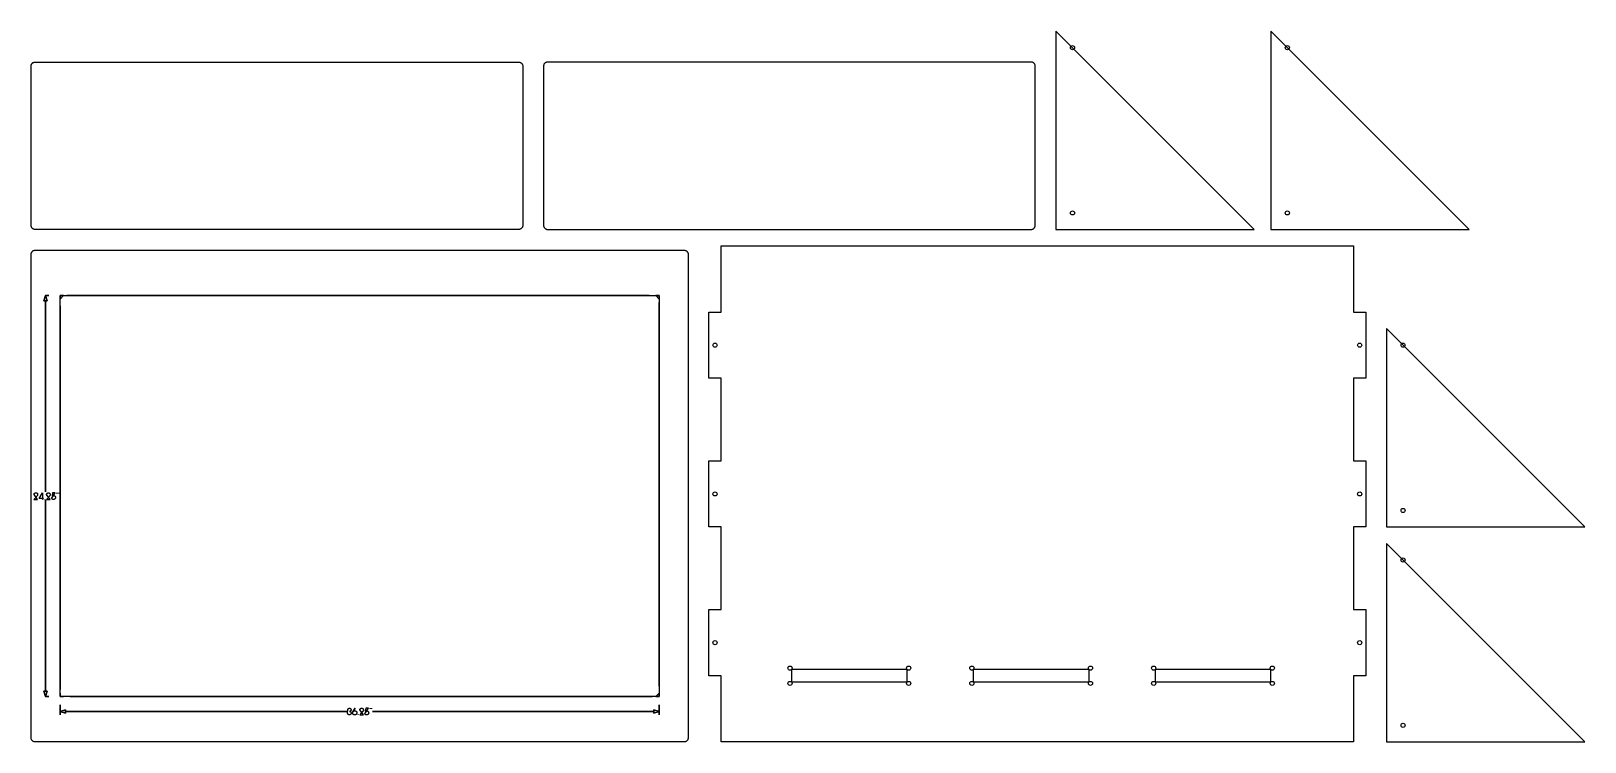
# Model space of a CAD drawing. Header units: metres. Extents: x 0 to 94, y 0 to 43.
import ezdxf

# ---------------------------------------------------------------- set-up
doc = ezdxf.new("R2010")
doc.units = ezdxf.units.M
for name, color, linetype in [('CUT_BORDERS', 7, 'Continuous'), ('CUT_HOLES', 1, 'Continuous'), ('REFERENCE', 9, 'Continuous')]:
    doc.layers.add(name, color=color, linetype=linetype)

msp = doc.modelspace()

# ---------------------------------------------------------------- linework, layer by layer
at = {"layer": 'CUT_BORDERS'}
for points in [[(62, 31), (74, 31), (62, 43), (62, 31)], [(75, 31), (87, 31), (75, 43), (75, 31)], [(29.748, 40.873), (29.748, 31.252), (29.746, 31.226), (29.743, 31.201), (29.736, 31.177), (29.728, 31.153), (29.717, 31.131), (29.704, 31.11), (29.689, 31.09), (29.672, 31.072), (29.654, 31.056), (29.634, 31.042), (29.613, 31.029), (29.591, 31.019), (29.567, 31.01), (29.543, 31.004), (29.517, 31.001), (29.491, 31), (0.25, 31), (0.223, 31.001), (0.198, 31.005), (0.173, 31.012), (0.149, 31.021), (0.127, 31.032), (0.105, 31.046), (0.086, 31.061), (0.068, 31.078), (0.051, 31.097), (0.037, 31.117), (0.025, 31.139), (0.014, 31.162), (0.006, 31.186), (0.001, 31.211), (-0.002, 31.237), (-0.002, 31.264), (-0.002, 40.873), (-0.001, 40.899), (0.003, 40.924), (0.009, 40.949), (0.018, 40.972), (0.029, 40.994), (0.042, 41.015), (0.057, 41.035), (0.073, 41.053), (0.092, 41.069), (0.112, 41.084), (0.133, 41.096), (0.155, 41.107), (0.179, 41.115), (0.204, 41.121), (0.229, 41.124), (0.255, 41.125), (29.489, 41.125), (29.515, 41.124), (29.541, 41.121), (29.565, 41.115), (29.589, 41.107), (29.612, 41.097), (29.633, 41.084), (29.653, 41.07), (29.671, 41.053), (29.688, 41.035), (29.703, 41.016), (29.716, 40.995), (29.727, 40.972), (29.736, 40.949), (29.742, 40.924), (29.746, 40.899), (29.748, 40.873)], [(31.25, 31), (60.495, 31), (60.521, 31.001), (60.546, 31.005), (60.57, 31.011), (60.593, 31.02), (60.615, 31.03), (60.636, 31.043), (60.656, 31.057), (60.673, 31.074), (60.69, 31.091), (60.704, 31.111), (60.717, 31.132), (60.728, 31.154), (60.736, 31.177), (60.742, 31.201), (60.746, 31.226), (60.748, 31.251), (60.748, 40.873), (60.746, 40.898), (60.743, 40.923), (60.736, 40.947), (60.728, 40.971), (60.717, 40.993), (60.705, 41.013), (60.69, 41.033), (60.674, 41.051), (60.656, 41.067), (60.637, 41.082), (60.616, 41.094), (60.594, 41.105), (60.571, 41.113), (60.547, 41.12), (60.522, 41.124), (60.496, 41.125), (31.25, 41.125), (31.224, 41.124), (31.199, 41.12), (31.175, 41.114), (31.151, 41.105), (31.129, 41.094), (31.108, 41.082), (31.089, 41.067), (31.071, 41.051), (31.055, 41.032), (31.04, 41.013), (31.027, 40.992), (31.017, 40.97), (31.008, 40.946), (31.002, 40.922), (30.999, 40.897), (30.998, 40.871), (30.998, 31.253), (30.999, 31.227), (31.003, 31.202), (31.009, 31.178), (31.018, 31.154), (31.028, 31.132), (31.041, 31.112), (31.055, 31.092), (31.072, 31.074), (31.09, 31.058), (31.109, 31.043), (31.13, 31.031), (31.152, 31.02), (31.175, 31.012), (31.199, 31.005), (31.224, 31.001), (31.25, 31)], [(0.249, 29.748), (39.498, 29.748), (39.524, 29.746), (39.55, 29.742), (39.575, 29.736), (39.599, 29.727), (39.621, 29.715), (39.642, 29.702), (39.662, 29.687), (39.68, 29.67), (39.697, 29.651), (39.711, 29.631), (39.723, 29.609), (39.734, 29.586), (39.741, 29.562), (39.747, 29.537), (39.75, 29.511), (39.75, 29.484), (39.75, 0.25), (39.749, 0.225), (39.745, 0.2), (39.739, 0.176), (39.731, 0.154), (39.721, 0.132), (39.708, 0.111), (39.694, 0.092), (39.679, 0.074), (39.661, 0.058), (39.642, 0.043), (39.622, 0.03), (39.601, 0.02), (39.578, 0.011), (39.555, 0.004), (39.53, 0), (39.505, -0.002), (0.252, -0.002), (0.227, -0.001), (0.201, 0.003), (0.177, 0.009), (0.154, 0.017), (0.132, 0.028), (0.111, 0.041), (0.092, 0.055), (0.074, 0.072), (0.057, 0.09), (0.043, 0.109), (0.03, 0.13), (0.02, 0.152), (0.011, 0.176), (0.005, 0.2), (0.001, 0.225), (0, 0.251), (0, 29.495), (0.001, 29.521), (0.005, 29.546), (0.011, 29.57), (0.019, 29.593), (0.03, 29.615), (0.042, 29.635), (0.057, 29.655), (0.073, 29.673), (0.09, 29.689), (0.11, 29.703), (0.13, 29.716), (0.152, 29.727), (0.175, 29.736), (0.199, 29.742), (0.223, 29.746), (0.249, 29.748)], [(41.75, 0), (41.75, 4), (41, 4), (41, 8), (41.75, 8), (41.75, 13), (41, 13), (41, 17), (41.75, 17), (41.75, 22), (41, 22), (41, 26), (41.75, 26), (41.75, 30), (80, 30), (80, 26), (80.75, 26), (80.75, 22), (80, 22), (80, 17), (80.75, 17), (80.75, 13), (80, 13), (80, 8), (80.75, 8), (80.75, 4), (80, 4), (80, 0), (41.75, 0)], [(1.75, 26.998), (38, 26.998), (38, 2.748), (1.75, 2.748), (1.75, 26.998)], [(82, 13), (94, 13), (82, 25), (82, 13)], [(82, 0), (94, 0), (82, 12), (82, 0)]]:
    msp.add_lwpolyline(points, close=True, dxfattribs=at)
at = {"layer": 'CUT_HOLES'}
for points in [[(1.958, 26.998), (1.75, 26.998), (1.75, 26.789)], [(1.75, 26.371), (1.75, 3.165)], [(37.38, 26.998), (2.164, 26.998)], [(38, 26.789), (38, 26.998), (37.792, 26.998)], [(38, 3.374), (38, 26.58)], [(46, 3.625), (53, 3.625), (53, 4.375), (46, 4.375), (46, 3.625)], [(57, 3.625), (64, 3.625), (64, 4.375), (57, 4.375), (57, 3.625)], [(68, 3.625), (75, 3.625), (75, 4.375), (68, 4.375), (68, 3.625)], [(1.75, 2.956), (1.75, 2.748)], [(37.792, 2.748), (38, 2.748), (38, 2.956)], [(1.75, 2.748), (1.958, 2.748)], [(2.37, 2.748), (37.586, 2.748)]]:
    msp.add_lwpolyline(points, close=True, dxfattribs=at)
for centre in [(63, 42), (76, 42), (63, 32), (76, 32), (41.375, 24), (80.375, 24), (83, 24), (41.375, 15), (80.375, 15), (83, 14), (83, 11), (41.375, 6), (80.375, 6), (45.912, 4.463), (53.088, 4.463), (56.912, 4.463), (64.088, 4.463), (67.912, 4.463), (75.088, 4.463), (45.912, 3.537), (53.088, 3.537), (56.912, 3.537), (64.088, 3.537), (67.912, 3.537), (75.088, 3.537), (83, 1)]:
    msp.add_circle(centre, 0.125, dxfattribs=at)
at = {"layer": 'REFERENCE'}
for points in [[(0.866, 26.996), (0.766, 26.672)], [(0.766, 26.672), (0.966, 26.672)], [(0.866, 26.996), (1.066, 26.996)], [(0.966, 26.672), (0.866, 26.996)], [(0.866, 26.672), (0.866, 15.121)], [(0.177, 14.963), (0.177, 14.968), (0.178, 14.973), (0.178, 14.979), (0.179, 14.984), (0.181, 14.989), (0.182, 14.994), (0.184, 14.999), (0.186, 15.004), (0.188, 15.009), (0.19, 15.013), (0.193, 15.018), (0.196, 15.022), (0.199, 15.027), (0.202, 15.031), (0.206, 15.035), (0.21, 15.038), (0.214, 15.042), (0.218, 15.046), (0.222, 15.049), (0.226, 15.052), (0.231, 15.055), (0.235, 15.057), (0.24, 15.06), (0.245, 15.062), (0.25, 15.063), (0.255, 15.065), (0.26, 15.066), (0.265, 15.068), (0.27, 15.068), (0.276, 15.069), (0.281, 15.069), (0.286, 15.069), (0.291, 15.069), (0.297, 15.069), (0.302, 15.069), (0.307, 15.068), (0.312, 15.067), (0.317, 15.065), (0.322, 15.064), (0.327, 15.062), (0.332, 15.06), (0.337, 15.058), (0.341, 15.055), (0.346, 15.052), (0.35, 15.049), (0.354, 15.046), (0.358, 15.043), (0.362, 15.039), (0.366, 15.035), (0.369, 15.031), (0.373, 15.027), (0.376, 15.022), (0.379, 15.018), (0.381, 15.013), (0.384, 15.008), (0.386, 15.004), (0.388, 14.999), (0.389, 14.993), (0.391, 14.988), (0.392, 14.983), (0.393, 14.978), (0.393, 14.972), (0.394, 14.967), (0.394, 14.962), (0.394, 14.957), (0.393, 14.952), (0.393, 14.947), (0.392, 14.942), (0.391, 14.938), (0.39, 14.933), (0.389, 14.928), (0.387, 14.924), (0.385, 14.919), (0.383, 14.915), (0.381, 14.91), (0.379, 14.906), (0.376, 14.902), (0.373, 14.898), (0.37, 14.894), (0.367, 14.891), (0.173, 14.665), (0.393, 14.665)], [(0.756, 14.733), (0.482, 14.733), (0.696, 15.067), (0.696, 14.665)], [(0.936, 14.963), (0.936, 14.968), (0.937, 14.973), (0.938, 14.979), (0.938, 14.984), (0.94, 14.989), (0.941, 14.994), (0.943, 14.999), (0.945, 15.004), (0.947, 15.009), (0.949, 15.013), (0.952, 15.018), (0.955, 15.022), (0.958, 15.027), (0.962, 15.031), (0.965, 15.035), (0.969, 15.038), (0.973, 15.042), (0.977, 15.046), (0.981, 15.049), (0.985, 15.052), (0.99, 15.055), (0.994, 15.057), (0.999, 15.06), (1.004, 15.062), (1.009, 15.063), (1.014, 15.065), (1.019, 15.066), (1.024, 15.068), (1.029, 15.068), (1.035, 15.069), (1.04, 15.069), (1.045, 15.069), (1.051, 15.069), (1.056, 15.069), (1.061, 15.069), (1.066, 15.068), (1.071, 15.067), (1.076, 15.065), (1.081, 15.064), (1.086, 15.062), (1.091, 15.06), (1.096, 15.058), (1.1, 15.055), (1.105, 15.052), (1.109, 15.049), (1.113, 15.046), (1.117, 15.043), (1.121, 15.039), (1.125, 15.035), (1.129, 15.031), (1.132, 15.027), (1.135, 15.022), (1.138, 15.018), (1.14, 15.013), (1.143, 15.008), (1.145, 15.004), (1.147, 14.999), (1.148, 14.993), (1.15, 14.988), (1.151, 14.983), (1.152, 14.978), (1.152, 14.972), (1.153, 14.967), (1.153, 14.962), (1.153, 14.957), (1.152, 14.952), (1.152, 14.947), (1.151, 14.942), (1.15, 14.938), (1.149, 14.933), (1.148, 14.928), (1.146, 14.924), (1.144, 14.919), (1.142, 14.915), (1.14, 14.91), (1.138, 14.906), (1.135, 14.902), (1.132, 14.898), (1.129, 14.894), (1.126, 14.891), (0.932, 14.665), (1.152, 14.665)], [(1.456, 15.066), (1.3, 15.066), (1.266, 14.879), (1.27, 14.883), (1.274, 14.886), (1.278, 14.889), (1.283, 14.892), (1.288, 14.895), (1.292, 14.898), (1.297, 14.9), (1.302, 14.902), (1.308, 14.904), (1.313, 14.905), (1.318, 14.906), (1.323, 14.907), (1.329, 14.908), (1.334, 14.909), (1.34, 14.909), (1.345, 14.909), (1.351, 14.909), (1.358, 14.908), (1.364, 14.908), (1.37, 14.907), (1.376, 14.905), (1.382, 14.904), (1.388, 14.902), (1.394, 14.9), (1.4, 14.897), (1.405, 14.894), (1.411, 14.891), (1.416, 14.888), (1.421, 14.884), (1.426, 14.88), (1.431, 14.876), (1.435, 14.872), (1.439, 14.867), (1.443, 14.863), (1.447, 14.858), (1.45, 14.853), (1.454, 14.848), (1.456, 14.843), (1.459, 14.837), (1.462, 14.832), (1.464, 14.826), (1.465, 14.821), (1.467, 14.815), (1.468, 14.809), (1.469, 14.803), (1.47, 14.797), (1.47, 14.791), (1.47, 14.785), (1.47, 14.779), (1.47, 14.773), (1.469, 14.767), (1.468, 14.761), (1.467, 14.756), (1.465, 14.75), (1.463, 14.745), (1.461, 14.739), (1.459, 14.734), (1.456, 14.728), (1.453, 14.723), (1.45, 14.718), (1.446, 14.714), (1.443, 14.709), (1.439, 14.705), (1.435, 14.7), (1.43, 14.696), (1.425, 14.692), (1.421, 14.688), (1.416, 14.684), (1.41, 14.681), (1.405, 14.677), (1.399, 14.675), (1.394, 14.672), (1.388, 14.67), (1.382, 14.668), (1.376, 14.666), (1.37, 14.665), (1.364, 14.664), (1.357, 14.663), (1.351, 14.662), (1.345, 14.662), (1.337, 14.662), (1.329, 14.663), (1.321, 14.664), (1.313, 14.665), (1.306, 14.667), (1.299, 14.67), (1.291, 14.673), (1.285, 14.676), (1.278, 14.68), (1.272, 14.685), (1.265, 14.69), (1.26, 14.695), (1.254, 14.701), (1.249, 14.707), (1.245, 14.713), (1.241, 14.72)], [(1.558, 15.067), (1.558, 15.027)], [(1.649, 15.067), (1.649, 15.027)], [(0.844, 14.688), (0.844, 14.665)], [(0.866, 14.614), (0.866, 3.069)], [(0.966, 3.069), (0.766, 3.069)], [(0.766, 3.069), (0.866, 2.746)], [(0.866, 2.746), (0.966, 3.069)], [(0.866, 2.746), (1.066, 2.746)], [(1.75, 2.248), (1.75, 1.642)], [(2.074, 1.942), (1.75, 1.842)], [(2.074, 1.742), (2.074, 1.942)], [(19.162, 1.967), (19.163, 1.971), (19.164, 1.974), (19.165, 1.977), (19.166, 1.98), (19.167, 1.983), (19.169, 1.986), (19.171, 1.989), (19.172, 1.992), (19.174, 1.995), (19.176, 1.998), (19.178, 2.001), (19.18, 2.003), (19.182, 2.006), (19.185, 2.008), (19.187, 2.011), (19.19, 2.013), (19.193, 2.016), (19.197, 2.019), (19.2, 2.022), (19.204, 2.025), (19.208, 2.027), (19.212, 2.029), (19.216, 2.031), (19.22, 2.033), (19.225, 2.035), (19.229, 2.036), (19.233, 2.037), (19.238, 2.038), (19.243, 2.039), (19.247, 2.04), (19.252, 2.04), (19.257, 2.04), (19.261, 2.04), (19.266, 2.039), (19.271, 2.039), (19.276, 2.038), (19.281, 2.037), (19.286, 2.036), (19.29, 2.035), (19.295, 2.033), (19.299, 2.031), (19.304, 2.029), (19.308, 2.027), (19.312, 2.024), (19.316, 2.021), (19.32, 2.018), (19.324, 2.015), (19.327, 2.012), (19.331, 2.008), (19.334, 2.005), (19.337, 2.001), (19.339, 1.997), (19.342, 1.993), (19.344, 1.989), (19.346, 1.985), (19.348, 1.981), (19.35, 1.976), (19.351, 1.972), (19.352, 1.967), (19.353, 1.963), (19.354, 1.958), (19.354, 1.953), (19.355, 1.949), (19.355, 1.944), (19.355, 1.939), (19.354, 1.934), (19.354, 1.929), (19.353, 1.925), (19.352, 1.92), (19.351, 1.915), (19.349, 1.911), (19.348, 1.906), (19.346, 1.902), (19.344, 1.897), (19.341, 1.893), (19.339, 1.889), (19.336, 1.885), (19.333, 1.881), (19.33, 1.878), (19.326, 1.874), (19.323, 1.871), (19.319, 1.867), (19.316, 1.865), (19.312, 1.862), (19.308, 1.859), (19.304, 1.857), (19.3, 1.855), (19.295, 1.853), (19.291, 1.851), (19.286, 1.85), (19.282, 1.849), (19.277, 1.848), (19.273, 1.847), (19.268, 1.846), (19.263, 1.846), (19.258, 1.846), (19.263, 1.846), (19.269, 1.846), (19.274, 1.845), (19.279, 1.844), (19.284, 1.843), (19.288, 1.841), (19.293, 1.84), (19.298, 1.838), (19.303, 1.836), (19.307, 1.834), (19.311, 1.831), (19.316, 1.828), (19.32, 1.825), (19.324, 1.822), (19.328, 1.819), (19.331, 1.815), (19.335, 1.811), (19.339, 1.807), (19.342, 1.803), (19.345, 1.799), (19.348, 1.794), (19.351, 1.79), (19.353, 1.785), (19.355, 1.78), (19.357, 1.775), (19.359, 1.77), (19.36, 1.765), (19.361, 1.76), (19.362, 1.755), (19.363, 1.749), (19.363, 1.744), (19.363, 1.739), (19.363, 1.733), (19.363, 1.728), (19.362, 1.723), (19.361, 1.718), (19.36, 1.713), (19.359, 1.707), (19.357, 1.702), (19.355, 1.698), (19.353, 1.693), (19.35, 1.688), (19.348, 1.684), (19.345, 1.679), (19.342, 1.675), (19.338, 1.671), (19.335, 1.667), (19.331, 1.663), (19.327, 1.659), (19.323, 1.656), (19.319, 1.653), (19.314, 1.65), (19.31, 1.647), (19.305, 1.644), (19.301, 1.642), (19.296, 1.64), (19.291, 1.638), (19.286, 1.636), (19.281, 1.635), (19.276, 1.634), (19.27, 1.633), (19.265, 1.632), (19.26, 1.632), (19.254, 1.632), (19.249, 1.632), (19.244, 1.632), (19.238, 1.633), (19.233, 1.634), (19.228, 1.635), (19.223, 1.636), (19.218, 1.638), (19.213, 1.64), (19.208, 1.642), (19.203, 1.644), (19.198, 1.647), (19.194, 1.65), (19.19, 1.653), (19.185, 1.656), (19.181, 1.66), (19.177, 1.663), (19.175, 1.666), (19.172, 1.669), (19.17, 1.673), (19.167, 1.676), (19.165, 1.679), (19.163, 1.682), (19.161, 1.686), (19.159, 1.689), (19.158, 1.693), (19.156, 1.697), (19.155, 1.7), (19.153, 1.704), (19.152, 1.708), (19.151, 1.712), (19.15, 1.716), (19.15, 1.72)], [(19.472, 1.826), (19.476, 1.833), (19.481, 1.839), (19.486, 1.846), (19.492, 1.851), (19.498, 1.857), (19.504, 1.862), (19.511, 1.866), (19.518, 1.87), (19.525, 1.874), (19.532, 1.877), (19.54, 1.88), (19.548, 1.882), (19.556, 1.883), (19.564, 1.884), (19.572, 1.885), (19.58, 1.885), (19.586, 1.885), (19.593, 1.884), (19.599, 1.884), (19.605, 1.882), (19.611, 1.881), (19.617, 1.879), (19.623, 1.877), (19.629, 1.875), (19.634, 1.873), (19.64, 1.87), (19.645, 1.867), (19.651, 1.863), (19.656, 1.859), (19.66, 1.856), (19.665, 1.851), (19.67, 1.847), (19.674, 1.842), (19.678, 1.838), (19.682, 1.833), (19.686, 1.827), (19.689, 1.822), (19.692, 1.817), (19.695, 1.811), (19.697, 1.805), (19.7, 1.799), (19.702, 1.793), (19.703, 1.787), (19.705, 1.781), (19.706, 1.775), (19.706, 1.769), (19.707, 1.762), (19.707, 1.756), (19.707, 1.75), (19.706, 1.743), (19.705, 1.737), (19.704, 1.731), (19.703, 1.725), (19.701, 1.719), (19.699, 1.713), (19.697, 1.707), (19.694, 1.701), (19.691, 1.696), (19.688, 1.69), (19.685, 1.685), (19.681, 1.68), (19.677, 1.675), (19.673, 1.671), (19.668, 1.666), (19.664, 1.662), (19.659, 1.657), (19.654, 1.653), (19.649, 1.65), (19.644, 1.646), (19.639, 1.643), (19.633, 1.64), (19.628, 1.638), (19.622, 1.635), (19.616, 1.633), (19.61, 1.632), (19.604, 1.63), (19.598, 1.629), (19.592, 1.629), (19.586, 1.628), (19.579, 1.628), (19.573, 1.628), (19.567, 1.628), (19.56, 1.629), (19.554, 1.63), (19.548, 1.632), (19.542, 1.633), (19.536, 1.635), (19.53, 1.638), (19.524, 1.64), (19.519, 1.643), (19.513, 1.646), (19.508, 1.65), (19.503, 1.654), (19.498, 1.658), (19.493, 1.662), (19.489, 1.666), (19.484, 1.671), (19.48, 1.676), (19.476, 1.681), (19.473, 1.686), (19.469, 1.691), (19.466, 1.696), (19.463, 1.702), (19.461, 1.708), (19.459, 1.713), (19.457, 1.719), (19.455, 1.725), (19.454, 1.732), (19.453, 1.738), (19.452, 1.744), (19.452, 1.75), (19.451, 1.757), (19.452, 1.761), (19.452, 1.766), (19.452, 1.77), (19.453, 1.775), (19.453, 1.779), (19.454, 1.784), (19.455, 1.788), (19.457, 1.793), (19.458, 1.797), (19.459, 1.801), (19.461, 1.806), (19.463, 1.81), (19.465, 1.814), (19.467, 1.818), (19.469, 1.822), (19.472, 1.826), (19.606, 2.036)], [(19.887, 1.933), (19.888, 1.938), (19.888, 1.944), (19.889, 1.949), (19.89, 1.954), (19.891, 1.959), (19.892, 1.964), (19.894, 1.969), (19.896, 1.974), (19.898, 1.979), (19.9, 1.984), (19.903, 1.988), (19.906, 1.993), (19.909, 1.997), (19.913, 2.001), (19.916, 2.005), (19.92, 2.009), (19.924, 2.012), (19.928, 2.016), (19.932, 2.019), (19.936, 2.022), (19.941, 2.025), (19.946, 2.027), (19.95, 2.03), (19.955, 2.032), (19.96, 2.034), (19.965, 2.035), (19.97, 2.037), (19.975, 2.038), (19.98, 2.039), (19.986, 2.039), (19.991, 2.04), (19.996, 2.04), (20.002, 2.04), (20.007, 2.039), (20.012, 2.039), (20.017, 2.038), (20.022, 2.037), (20.028, 2.036), (20.033, 2.034), (20.037, 2.032), (20.042, 2.03), (20.047, 2.028), (20.052, 2.025), (20.056, 2.023), (20.06, 2.02), (20.064, 2.016), (20.068, 2.013), (20.072, 2.009), (20.076, 2.005), (20.08, 2.001), (20.083, 1.997), (20.086, 1.993), (20.089, 1.988), (20.091, 1.984), (20.094, 1.979), (20.096, 1.974), (20.098, 1.969), (20.1, 1.964), (20.101, 1.959), (20.102, 1.953), (20.103, 1.948), (20.104, 1.943), (20.104, 1.937), (20.104, 1.932), (20.104, 1.927), (20.104, 1.922), (20.103, 1.917), (20.102, 1.913), (20.101, 1.908), (20.1, 1.903), (20.099, 1.898), (20.097, 1.894), (20.095, 1.889), (20.093, 1.885), (20.091, 1.881), (20.089, 1.877), (20.086, 1.872), (20.083, 1.868), (20.08, 1.865), (20.077, 1.861), (19.883, 1.636), (20.103, 1.636)], [(20.407, 2.036), (20.251, 2.036), (20.217, 1.849), (20.221, 1.853), (20.225, 1.856), (20.23, 1.86), (20.234, 1.863), (20.239, 1.865), (20.244, 1.868), (20.248, 1.87), (20.254, 1.872), (20.259, 1.874), (20.264, 1.875), (20.269, 1.877), (20.274, 1.878), (20.28, 1.878), (20.285, 1.879), (20.291, 1.879), (20.296, 1.879), (20.303, 1.879), (20.309, 1.879), (20.315, 1.878), (20.321, 1.877), (20.327, 1.876), (20.333, 1.874), (20.339, 1.872), (20.345, 1.87), (20.351, 1.867), (20.356, 1.865), (20.362, 1.862), (20.367, 1.858), (20.372, 1.855), (20.377, 1.851), (20.382, 1.847), (20.386, 1.842), (20.39, 1.838), (20.394, 1.833), (20.398, 1.828), (20.401, 1.823), (20.405, 1.818), (20.408, 1.813), (20.41, 1.808), (20.413, 1.802), (20.415, 1.797), (20.417, 1.791), (20.418, 1.785), (20.419, 1.779), (20.42, 1.773), (20.421, 1.767), (20.421, 1.761), (20.421, 1.755), (20.421, 1.749), (20.421, 1.743), (20.42, 1.738), (20.419, 1.732), (20.418, 1.726), (20.416, 1.72), (20.414, 1.715), (20.412, 1.709), (20.41, 1.704), (20.407, 1.699), (20.404, 1.694), (20.401, 1.689), (20.397, 1.684), (20.394, 1.679), (20.39, 1.675), (20.386, 1.671), (20.381, 1.666), (20.377, 1.662), (20.372, 1.658), (20.367, 1.654), (20.361, 1.651), (20.356, 1.648), (20.35, 1.645), (20.345, 1.642), (20.339, 1.64), (20.333, 1.638), (20.327, 1.636), (20.321, 1.635), (20.315, 1.634), (20.308, 1.633), (20.302, 1.633), (20.296, 1.633), (20.288, 1.633), (20.28, 1.633), (20.272, 1.634), (20.265, 1.636), (20.257, 1.638), (20.25, 1.64), (20.243, 1.643), (20.236, 1.647), (20.229, 1.651), (20.223, 1.655), (20.217, 1.66), (20.211, 1.665), (20.206, 1.671), (20.201, 1.677), (20.196, 1.684), (20.192, 1.69)], [(20.509, 2.038), (20.509, 1.998)], [(20.6, 2.038), (20.6, 1.998)], [(38, 1.842), (37.676, 1.942)], [(37.676, 1.942), (37.676, 1.742)], [(38, 2.248), (38, 1.642)], [(1.75, 1.842), (2.074, 1.742)], [(2.074, 1.842), (19.1, 1.842)], [(19.795, 1.659), (19.795, 1.636)], [(20.65, 1.842), (37.676, 1.842)], [(37.676, 1.742), (38, 1.842)]]:
    msp.add_lwpolyline(points, close=True, dxfattribs=at)

doc.saveas('drawing.dxf')
